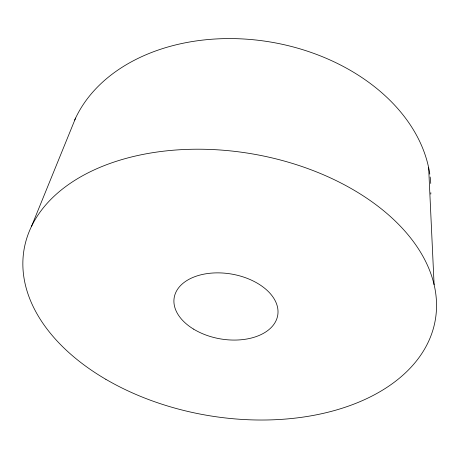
<?xml version="1.0" encoding="UTF-8"?>
<svg xmlns="http://www.w3.org/2000/svg" width="458" height="458" viewBox="0 0 458 458"><rect width="100%" height="100%" fill="white"/><g stroke="black" fill="none" stroke-linecap="round" stroke-linejoin="round"><path stroke-width="0.69" d="M31.413 226.584L75.593 118.084M428.642 167.651L434.104 284.699M74.683 120.065A183.675 134.761 9.7 0 1 266.642 41.409A183.675 134.761 9.7 0 1 429.799 174.12M430.182 177A183.675 134.761 9.7 0 1 430.749 183.463M430.846 192.692A183.675 134.761 9.7 0 1 430.789 194.095M193.539 329.096A52.51 32.89 9.7 0 0 277.445 316.673A52.51 32.89 9.7 0 0 206.907 273.638A52.51 32.89 9.7 0 0 193.539 329.096M105.867 379.327A208.613 132.66 9.7 0 0 435.1 321.069A208.613 132.66 9.7 0 0 148.134 153.453A208.613 132.66 9.7 0 0 105.867 379.327"/></g></svg>
